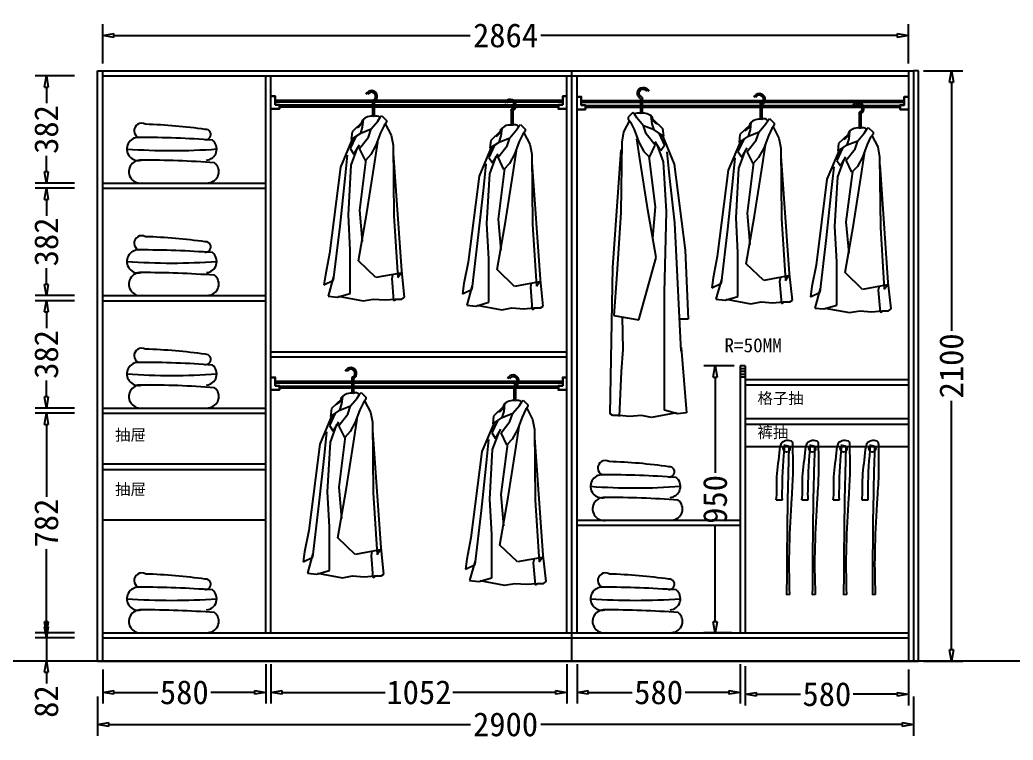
# Model space of a CAD drawing. Header units: millimetres. Extents: x 304407 to 361076, y -1262425 to -1203358.
# Drawn here: x 315977 to 319507, y -1252454 to -1249891 of the extents above; entities that cross this region are included whole.
import ezdxf

# ---------------------------------------------------------------- set-up
doc = ezdxf.new("R2010")
doc.units = ezdxf.units.MM
doc.header["$LTSCALE"] = 20
doc.layers.get('Defpoints').update_dxf_attribs({"color": 250})
for name, color, linetype in [('4', 1, 'Continuous'), ('6', 6, 'Continuous'), ('8', 8, 'Continuous'), ('LAYER10', 11, 'Continuous'), ('LAYER8', 11, 'Continuous'), ('图层3', 4, 'Continuous'), ('墙体', 40, 'Continuous')]:
    doc.layers.add(name, color=color, linetype=linetype)
doc.styles.get("Standard").update_dxf_attribs({"font": 'SimSun.ttf', "height": 85})
doc.styles.add('text', font='SimSun.ttf', dxfattribs={"height": 85})
doc.dimstyles.new('周文晶', dxfattribs={"dimtxt": 70, "dimasz": 40, "dimexe": 40, "dimexo": 30, "dimgap": 10, "dimtad": 0, "dimdec": 0, "dimtxsty": 'Standard', "dimblk": 'CLOSEDBLANK', "dimcen": 200, "dimclrd": 256, "dimclre": 256, "dimadec": 0, "dimazin": 0, "dimtfac": 1, "dimtdec": 0, "dimtmove": 0, "dimatfit": 3, "dimldrblk": 'CLOSEDBLANK', "dimfxl": 100, "dimfxlon": 1, "dimarcsym": 0})

# ---------------------------------------------------------------- blocks, each defined once
blk = doc.blocks.new('_ClosedBlank')
at = {"color": 0, "linetype": 'ByBlock', "lineweight": -2}
for p, q in [((-1, 0.167), (0, 0)), ((-1, 0.167), (-1, -0.167)), ((0, 0), (-1, -0.167))]:
    blk.add_line(p, q, dxfattribs=at)
blk = doc.blocks.new('*D2135')
at = {"lineweight": -2, "transparency": 16777216}
for p, q in [((316851.2, -1252184), (316851.2, -1252324)), ((316271.2, -1252202.4), (316271.2, -1252324)), ((316311.2, -1252284), (316467.1, -1252284)), ((316811.2, -1252284), (316655.2, -1252284))]:
    blk.add_line(p, q, dxfattribs=at)
at = {"layer": 'Defpoints', "color": 0, "transparency": 16777216}
for p in [(316851.2, -1252072.4), (316271.2, -1252172.4), (316851.2, -1252284)]:
    blk.add_point(p, dxfattribs=at)
at = {"lineweight": -2, "transparency": 16777216, "xscale": 40, "yscale": 40, "zscale": 40, "rotation": 180}
blk.add_blockref('_ClosedBlank', (316271.2, -1252284), dxfattribs=at)
at = {"lineweight": -2, "transparency": 16777216, "xscale": 40, "yscale": 40, "zscale": 40}
blk.add_blockref('_ClosedBlank', (316851.2, -1252284), dxfattribs=at)
at = {"color": 0, "transparency": 16777216, "insert": (316561.2, -1252284), "char_height": 85, "attachment_point": 5}
blk.add_mtext('580', dxfattribs=at)
blk = doc.blocks.new('*D2136')
at = {"lineweight": -2, "transparency": 16777216}
for p, q in [((317957.2, -1252184), (317957.2, -1252324)), ((318537.2, -1252184), (318537.2, -1252324)), ((317997.2, -1252284), (318153.1, -1252284)), ((318497.2, -1252284), (318341.2, -1252284))]:
    blk.add_line(p, q, dxfattribs=at)
at = {"layer": 'Defpoints', "color": 0, "transparency": 16777216}
for p in [(317957.2, -1250090.4), (318537.2, -1252072.4), (318537.2, -1252284)]:
    blk.add_point(p, dxfattribs=at)
at = {"lineweight": -2, "transparency": 16777216, "xscale": 40, "yscale": 40, "zscale": 40, "rotation": 180}
blk.add_blockref('_ClosedBlank', (317957.2, -1252284), dxfattribs=at)
at = {"lineweight": -2, "transparency": 16777216, "xscale": 40, "yscale": 40, "zscale": 40}
blk.add_blockref('_ClosedBlank', (318537.2, -1252284), dxfattribs=at)
at = {"color": 0, "transparency": 16777216, "insert": (318247.2, -1252284), "char_height": 85, "attachment_point": 5}
blk.add_mtext('580', dxfattribs=at)
blk = doc.blocks.new('*D2137')
at = {"lineweight": -2, "transparency": 16777216}
for p, q in [((316271.2, -1250047), (316271.2, -1249907)), ((319135.2, -1250047), (319135.2, -1249907)), ((316311.2, -1249947), (317577.5, -1249947)), ((319095.2, -1249947), (317828.9, -1249947))]:
    blk.add_line(p, q, dxfattribs=at)
at = {"layer": 'Defpoints', "color": 0, "transparency": 16777216}
for p in [(319135.2, -1249947), (316271.2, -1250090.4), (319135.2, -1250090.4)]:
    blk.add_point(p, dxfattribs=at)
at = {"lineweight": -2, "transparency": 16777216, "xscale": 40, "yscale": 40, "zscale": 40, "rotation": 180}
blk.add_blockref('_ClosedBlank', (316271.2, -1249947), dxfattribs=at)
at = {"lineweight": -2, "transparency": 16777216, "xscale": 40, "yscale": 40, "zscale": 40}
blk.add_blockref('_ClosedBlank', (319135.2, -1249947), dxfattribs=at)
at = {"color": 0, "transparency": 16777216, "insert": (317703.2, -1249947), "char_height": 85, "attachment_point": 5}
blk.add_mtext('2864', dxfattribs=at)
blk = doc.blocks.new('*D2138')
at = {"lineweight": -2, "transparency": 16777216}
for p, q in [((316253.2, -1252298.1), (316253.2, -1252438.1)), ((319153.2, -1252298.1), (319153.2, -1252438.1)), ((316293.2, -1252398.1), (317578.4, -1252398.1)), ((319113.2, -1252398.1), (317827.9, -1252398.1))]:
    blk.add_line(p, q, dxfattribs=at)
at = {"layer": 'Defpoints', "color": 0, "transparency": 16777216}
for p in [(316253.2, -1252172.4), (319153.2, -1252172.4), (319153.2, -1252398.1)]:
    blk.add_point(p, dxfattribs=at)
at = {"lineweight": -2, "transparency": 16777216, "xscale": 40, "yscale": 40, "zscale": 40, "rotation": 180}
blk.add_blockref('_ClosedBlank', (316253.2, -1252398.1), dxfattribs=at)
at = {"lineweight": -2, "transparency": 16777216, "xscale": 40, "yscale": 40, "zscale": 40}
blk.add_blockref('_ClosedBlank', (319153.2, -1252398.1), dxfattribs=at)
at = {"color": 0, "transparency": 16777216, "insert": (317703.2, -1252398.1), "char_height": 85, "attachment_point": 5}
blk.add_mtext('2900', dxfattribs=at)
blk = doc.blocks.new('*D2139')
at = {"lineweight": -2, "transparency": 16777216}
for p, q in [((319188.1, -1250072.4), (319328.1, -1250072.4)), ((319288.1, -1250112.4), (319288.1, -1250997.7)), ((319288.1, -1252132.4), (319288.1, -1251247.2)), ((319188.1, -1252172.4), (319328.1, -1252172.4))]:
    blk.add_line(p, q, dxfattribs=at)
at = {"layer": 'Defpoints', "color": 0, "transparency": 16777216}
for p in [(319153.2, -1250072.4), (319288.1, -1250072.4), (319153.2, -1252172.4)]:
    blk.add_point(p, dxfattribs=at)
at = {"lineweight": -2, "transparency": 16777216, "xscale": 40, "yscale": 40, "zscale": 40}
for p, rotation in [((319288.1, -1250072.4), 90), ((319288.1, -1252172.4), 270)]:
    blk.add_blockref('_ClosedBlank', p, dxfattribs=dict(at, rotation=rotation))
at = {"color": 0, "transparency": 16777216, "insert": (319288.1, -1251122.4), "char_height": 85, "attachment_point": 5, "rotation": 90}
blk.add_mtext('2100', dxfattribs=at)
blk = doc.blocks.new('*D2140')
at = {"lineweight": -2, "transparency": 16777216}
for p, q in [((318516.2, -1251122.4), (318408.2, -1251122.4)), ((318448.2, -1251162.4), (318448.2, -1251502.4)), ((318448.2, -1252032.4), (318448.2, -1251692.4)), ((318507.2, -1252072.4), (318408.2, -1252072.4))]:
    blk.add_line(p, q, dxfattribs=at)
at = {"layer": 'Defpoints', "color": 0, "transparency": 16777216}
for p in [(318546.2, -1251122.4), (318448.2, -1252072.4), (318537.2, -1252072.4)]:
    blk.add_point(p, dxfattribs=at)
at = {"lineweight": -2, "transparency": 16777216, "xscale": 40, "yscale": 40, "zscale": 40}
for p, rotation in [((318448.2, -1251122.4), 90), ((318448.2, -1252072.4), 270)]:
    blk.add_blockref('_ClosedBlank', p, dxfattribs=dict(at, rotation=rotation))
at = {"color": 0, "transparency": 16777216, "insert": (318448.2, -1251597.4), "char_height": 85, "attachment_point": 5, "rotation": 90}
blk.add_mtext('950', dxfattribs=at)
blk = doc.blocks.new('*D2141')
at = {"lineweight": -2, "transparency": 16777216}
for p, q in [((318555.2, -1252190.6), (318555.2, -1252330.6)), ((319135.2, -1252202.4), (319135.2, -1252330.6)), ((318595.2, -1252290.6), (318751.1, -1252290.6)), ((319095.2, -1252290.6), (318939.2, -1252290.6))]:
    blk.add_line(p, q, dxfattribs=at)
at = {"layer": 'Defpoints', "color": 0, "transparency": 16777216}
for p in [(318555.2, -1252072.4), (319135.2, -1252172.4), (319135.2, -1252290.6)]:
    blk.add_point(p, dxfattribs=at)
at = {"lineweight": -2, "transparency": 16777216, "xscale": 40, "yscale": 40, "zscale": 40, "rotation": 180}
blk.add_blockref('_ClosedBlank', (318555.2, -1252290.6), dxfattribs=at)
at = {"lineweight": -2, "transparency": 16777216, "xscale": 40, "yscale": 40, "zscale": 40}
blk.add_blockref('_ClosedBlank', (319135.2, -1252290.6), dxfattribs=at)
at = {"color": 0, "transparency": 16777216, "insert": (318845.2, -1252290.6), "char_height": 85, "attachment_point": 5}
blk.add_mtext('580', dxfattribs=at)
blk = doc.blocks.new('*D2142')
at = {"lineweight": -2, "transparency": 16777216}
for p, q in [((316070.9, -1252050.4), (316070.9, -1252010.4)), ((316170.9, -1252090.4), (316030.9, -1252090.4)), ((316070.9, -1252090.4), (316070.9, -1252172.4)), ((316170.9, -1252172.4), (316030.9, -1252172.4)), ((316070.9, -1252212.4), (316070.9, -1252252.4))]:
    blk.add_line(p, q, dxfattribs=at)
at = {"layer": 'Defpoints', "color": 0, "transparency": 16777216}
for p in [(316070.9, -1252090.4), (316271.2, -1252090.4), (316253.2, -1252172.4)]:
    blk.add_point(p, dxfattribs=at)
at = {"lineweight": -2, "transparency": 16777216, "xscale": 40, "yscale": 40, "zscale": 40}
for p, rotation in [((316070.9, -1252090.4), 270), ((316070.9, -1252172.4), 90)]:
    blk.add_blockref('_ClosedBlank', p, dxfattribs=dict(at, rotation=rotation))
at = {"color": 0, "transparency": 16777216, "insert": (316070.9, -1252316.5), "char_height": 85, "attachment_point": 5, "rotation": 90}
blk.add_mtext('82', dxfattribs=at)
blk = doc.blocks.new('*D2143')
at = {"lineweight": -2, "transparency": 16777216}
for p, q in [((316170.9, -1251290.4), (316030.9, -1251290.4)), ((316070.9, -1251330.4), (316070.9, -1251588.3)), ((316070.9, -1252032.4), (316070.9, -1251774.5)), ((316170.9, -1252072.4), (316030.9, -1252072.4))]:
    blk.add_line(p, q, dxfattribs=at)
at = {"layer": 'Defpoints', "color": 0, "transparency": 16777216}
for p in [(316070.9, -1251290.4), (316271.2, -1251290.4), (316271.2, -1252072.4)]:
    blk.add_point(p, dxfattribs=at)
at = {"lineweight": -2, "transparency": 16777216, "xscale": 40, "yscale": 40, "zscale": 40}
for p, rotation in [((316070.9, -1251290.4), 90), ((316070.9, -1252072.4), 270)]:
    blk.add_blockref('_ClosedBlank', p, dxfattribs=dict(at, rotation=rotation))
at = {"color": 0, "transparency": 16777216, "insert": (316070.9, -1251681.4), "char_height": 85, "attachment_point": 5, "rotation": 90}
blk.add_mtext('782', dxfattribs=at)
blk = doc.blocks.new('*D2144')
at = {"lineweight": -2, "transparency": 16777216}
for p, q in [((316170.9, -1250890.4), (316030.9, -1250890.4)), ((316070.9, -1250930.4), (316070.9, -1250988.1)), ((316070.9, -1251232.4), (316070.9, -1251174.8)), ((316170.9, -1251272.4), (316030.9, -1251272.4))]:
    blk.add_line(p, q, dxfattribs=at)
at = {"layer": 'Defpoints', "color": 0, "transparency": 16777216}
for p in [(316070.9, -1250890.4), (316271.2, -1250890.4), (316271.2, -1251272.4)]:
    blk.add_point(p, dxfattribs=at)
at = {"lineweight": -2, "transparency": 16777216, "xscale": 40, "yscale": 40, "zscale": 40}
for p, rotation in [((316070.9, -1250890.4), 90), ((316070.9, -1251272.4), 270)]:
    blk.add_blockref('_ClosedBlank', p, dxfattribs=dict(at, rotation=rotation))
at = {"color": 0, "transparency": 16777216, "insert": (316070.9, -1251081.4), "char_height": 85, "attachment_point": 5, "rotation": 90}
blk.add_mtext('382', dxfattribs=at)
blk = doc.blocks.new('*D2145')
at = {"lineweight": -2, "transparency": 16777216}
for p, q in [((316170.9, -1250490.4), (316030.9, -1250490.4)), ((316070.9, -1250530.4), (316070.9, -1250588.1)), ((316070.9, -1250832.4), (316070.9, -1250774.8)), ((316170.9, -1250872.4), (316030.9, -1250872.4))]:
    blk.add_line(p, q, dxfattribs=at)
at = {"layer": 'Defpoints', "color": 0, "transparency": 16777216}
for p in [(316070.9, -1250490.4), (316271.2, -1250490.4), (316271.2, -1250872.4)]:
    blk.add_point(p, dxfattribs=at)
at = {"lineweight": -2, "transparency": 16777216, "xscale": 40, "yscale": 40, "zscale": 40}
for p, rotation in [((316070.9, -1250490.4), 90), ((316070.9, -1250872.4), 270)]:
    blk.add_blockref('_ClosedBlank', p, dxfattribs=dict(at, rotation=rotation))
at = {"color": 0, "transparency": 16777216, "insert": (316070.9, -1250681.4), "char_height": 85, "attachment_point": 5, "rotation": 90}
blk.add_mtext('382', dxfattribs=at)
blk = doc.blocks.new('*D2146')
at = {"lineweight": -2, "transparency": 16777216}
for p, q in [((316170.9, -1250090.4), (316030.9, -1250090.4)), ((316070.9, -1250130.4), (316070.9, -1250188.1)), ((316070.9, -1250432.4), (316070.9, -1250374.8)), ((316170.9, -1250472.4), (316030.9, -1250472.4))]:
    blk.add_line(p, q, dxfattribs=at)
at = {"layer": 'Defpoints', "color": 0, "transparency": 16777216}
for p in [(316070.9, -1250090.4), (316271.2, -1250090.4), (316271.2, -1250472.4)]:
    blk.add_point(p, dxfattribs=at)
at = {"lineweight": -2, "transparency": 16777216, "xscale": 40, "yscale": 40, "zscale": 40}
for p, rotation in [((316070.9, -1250090.4), 90), ((316070.9, -1250472.4), 270)]:
    blk.add_blockref('_ClosedBlank', p, dxfattribs=dict(at, rotation=rotation))
at = {"color": 0, "transparency": 16777216, "insert": (316070.9, -1250281.4), "char_height": 85, "attachment_point": 5, "rotation": 90}
blk.add_mtext('382', dxfattribs=at)
blk = doc.blocks.new('*D2147')
at = {"lineweight": -2, "transparency": 16777216}
for p, q in [((316869.2, -1252184), (316869.2, -1252324)), ((317921.2, -1252184), (317921.2, -1252324)), ((316909.2, -1252284), (317274.9, -1252284)), ((317881.2, -1252284), (317515.4, -1252284))]:
    blk.add_line(p, q, dxfattribs=at)
at = {"layer": 'Defpoints', "color": 0, "transparency": 16777216}
for p in [(316869.2, -1252072.4), (317921.2, -1252072.4), (317921.2, -1252284)]:
    blk.add_point(p, dxfattribs=at)
at = {"lineweight": -2, "transparency": 16777216, "xscale": 40, "yscale": 40, "zscale": 40, "rotation": 180}
blk.add_blockref('_ClosedBlank', (316869.2, -1252284), dxfattribs=at)
at = {"lineweight": -2, "transparency": 16777216, "xscale": 40, "yscale": 40, "zscale": 40}
blk.add_blockref('_ClosedBlank', (317921.2, -1252284), dxfattribs=at)
at = {"color": 0, "transparency": 16777216, "insert": (317395.2, -1252284), "char_height": 85, "attachment_point": 5}
blk.add_mtext('1052', dxfattribs=at)
blk = doc.blocks.new('A$C1C5764E0')
at = {"layer": '8'}
for p, q in [((172.3, 708.4), (172.3, 657.4)), ((178.3, 708.4), (178.3, 657.4)), ((137.4, 618.5), (140.1, 644.9)), ((167.9, 611.6), (191.5, 639.3)), ((191.5, 639.3), (201.2, 654.6)), ((201.2, 654.6), (205.3, 658.7)), ((205.3, 658.7), (222, 642.1)), ((222, 642.1), (222, 635.2)), ((99.9, 601.9), (97.1, 574.2)), ((135.3, 635.3), (99.9, 601.9)), ((130.4, 596.4), (137.4, 618.5)), ((130.4, 596.4), (167.9, 611.6)), ((158.2, 582.5), (167.9, 611.6)), ((213.6, 624.1), (201.2, 597.8)), ((222, 635.2), (213.6, 624.1)), ((217.8, 629.6), (238.6, 589.4)), ((103, 580.9), (58.4, 475.1)), ((113.7, 585.2), (93.2, 541.7)), ((97.1, 574.2), (130.4, 596.4)), ((126.3, 542.3), (158.2, 582.5)), ((201.2, 597.8), (184.5, 553.4)), ((238.6, 589.4), (245.5, 553.4)), ((93.2, 541.7), (106.3, 522.1)), ((96.5, 482.8), (119.4, 544.9)), ((106.3, 522.1), (125.9, 554.7)), ((147.1, 499.3), (126.3, 542.3)), ((184.5, 553.4), (166.5, 520.1)), ((178.3, 479.5), (191.3, 564.6)), ((245.5, 553.4), (248.3, 302.5)), ((75, 435), (83.4, 518.8)), ((148.8, 502.4), (125.9, 322.6)), ((166.5, 520.1), (147.1, 499.3)), ((276.4, 106.8), (247, 525.3)), ((58.4, 475.1), (19.5, 168.8)), ((86.6, 306.3), (96.5, 482.8)), ((152.1, 312.8), (178.3, 479.5)), ((57, 265.8), (75, 435)), ((125.9, 322.6), (135.7, 211.4)), ((93.2, 180.9), (86.6, 306.3)), ((122.6, 142.8), (152.1, 312.8)), ((248.3, 302.5), (262.2, 83.5)), ((34.3, 73.1), (57, 265.8)), ((93.2, 26.2), (93.2, 180.9)), ((19.5, 168.8), (4.8, 92.7)), ((184.8, 82.8), (122.6, 142.8)), ((286.7, 13.1), (276.4, 106.8)), ((4.8, 92.7), (0, 56.7)), ((0, 56.7), (34.3, 73.1)), ((34.3, 86.2), (14.7, 16.3)), ((273.1, 99.1), (184.8, 82.8)), ((244.2, 93.8), (240.9, 79.6)), ((240.9, 79.6), (247.4, 1.1)), ((262.2, 83.5), (273.1, 99.1)), ((14.7, 16.3), (47.4, 13.1)), ((47.4, 13.1), (93.2, 26.2)), ((50.7, 16.3), (139, 0)), ((139, 0), (175, 6.5)), ((175, 6.5), (217.5, 3.3)), ((217.5, 3.3), (253.5, 6.5)), ((247.4, 1.1), (254, 3.3)), ((253.5, 6.5), (276.9, 6.5)), ((276.9, 6.5), (286.7, 13.1))]:
    blk.add_line(p, q, dxfattribs=at)
for centre, radius, start, end in [((168.9, 727.1), 20.9, 296.6338, 159.5285), ((168.9, 727.1), 14.9, 296.6338, 150.6175), ((175.9, 709.9), 3.91, 94.6712, 201.9626), ((110.9, 641.2), 25.1, 286.2636, 2.0248), ((168.9, 613.1), 43.9, 77.6993, 138.5966), ((186.2, 639.8), 18, 42.48, 116.3392)]:
    blk.add_arc(centre, radius, start, end, dxfattribs=at)
blk = doc.blocks.new('A$C4F477F88')
at = {"layer": 'LAYER10'}
blk.add_blockref('A$C1C5764E0', (0, 0), dxfattribs=at)
blk = doc.blocks.new('A$C5E603B19')
at = {"layer": 'LAYER8'}
blk.add_blockref('A$C4F477F88', (0, 0), dxfattribs=at)
blk = doc.blocks.new('A$C1B0A679D')
at = {"layer": '图层3'}
blk.add_blockref('A$C5E603B19', (0, 0), dxfattribs=at)
blk = doc.blocks.new('A$C52EB379C')
at = {"layer": '8'}
for p, q in [((163.3, 1134.6), (163.3, 1083.5)), ((169.3, 1134.6), (169.3, 1083.5)), ((126.4, 1061.5), (91, 1028.1)), ((128.4, 1044.7), (131.2, 1071)), ((159, 1037.8), (182.5, 1065.5)), ((182.5, 1065.5), (192.3, 1080.7)), ((192.3, 1080.7), (196.4, 1084.9)), ((196.4, 1084.9), (213.1, 1068.3)), ((213.1, 1061.3), (204.7, 1050.2)), ((213.1, 1068.3), (213.1, 1061.3)), ((91, 1028.1), (88.2, 1000.3)), ((121.5, 1022.5), (128.4, 1044.7)), ((121.5, 1022.5), (159, 1037.8)), ((149.3, 1008.7), (159, 1037.8)), ((192.3, 1023.9), (175.6, 979.5)), ((204.7, 1050.2), (192.3, 1023.9)), ((208.9, 1055.8), (229.7, 1015.6)), ((94.1, 1007.1), (49.5, 901.3)), ((104.8, 1011.4), (84.3, 967.8)), ((88.2, 1000.3), (121.5, 1022.5)), ((117.4, 968.5), (149.3, 1008.7)), ((169.3, 905.7), (182.4, 990.7)), ((229.7, 1015.6), (236.6, 979.5)), ((84.3, 967.8), (97.4, 948.2)), ((87.6, 909), (110.5, 971.1)), ((97.4, 948.2), (117, 980.9)), ((138.2, 925.5), (117.4, 968.5)), ((175.6, 979.5), (157.6, 946.3)), ((236.6, 979.5), (239.4, 728.7)), ((66.1, 861.1), (74.5, 944.9)), ((139.9, 928.6), (117, 748.8)), ((157.6, 946.3), (138.2, 925.5)), ((267.5, 533), (238.1, 951.5)), ((49.5, 901.3), (10.6, 595)), ((77.7, 732.4), (87.6, 909)), ((143.2, 738.9), (169.3, 905.7)), ((48.1, 692), (66.1, 861.1)), ((117, 748.8), (126.8, 637.6)), ((84.3, 444.7), (77.7, 732.4)), ((113.7, 568.9), (143.2, 738.9)), ((239.4, 728.7), (253.3, 509.7)), ((25.4, 235.4), (48.1, 692)), ((10.6, 595), (0, 349)), ((175.9, 346.6), (113.7, 568.9)), ((277.8, 13.1), (267.5, 533)), ((253.3, 509.7), (264.2, 362.9)), ((84.3, 26.2), (84.3, 444.7)), ((264.2, 362.9), (175.9, 346.6)), ((235.3, 357.6), (232, 242)), ((0, 349), (31, 349)), ((25.4, 248.5), (5.8, 16.3)), ((232, 242), (238.5, 163.5)), ((238.5, 163.5), (245.1, 3.3)), ((5.8, 16.3), (38.5, 13.1)), ((38.5, 13.1), (84.3, 26.2)), ((41.7, 16.3), (130.1, 0)), ((130.1, 0), (166.1, 6.5)), ((166.1, 6.5), (208.6, 3.3)), ((208.6, 3.3), (244.6, 6.5)), ((244.6, 6.5), (268, 6.5)), ((268, 6.5), (277.8, 13.1))]:
    blk.add_line(p, q, dxfattribs=at)
for centre, radius, start, end in [((160, 1153.2), 20.9, 296.6338, 159.5285), ((160, 1153.2), 14.9, 296.6338, 150.6175), ((167, 1136), 3.91, 94.6712, 201.9626), ((102, 1067.4), 25.1, 286.2636, 2.0248), ((160, 1039.2), 43.9, 77.6993, 138.5966), ((177.3, 1066), 18, 42.48, 116.3392)]:
    blk.add_arc(centre, radius, start, end, dxfattribs=at)
blk = doc.blocks.new('A$C05785CA5')
at = {"layer": 'LAYER10'}
blk.add_blockref('A$C52EB379C', (0, 0), dxfattribs=at)
blk = doc.blocks.new('A$C100967EE')
at = {"layer": 'LAYER10'}
blk.add_blockref('A$C05785CA5', (0, 0), dxfattribs=at)
blk = doc.blocks.new('A$C65D30603')
at = {"layer": 'LAYER8'}
blk.add_blockref('A$C100967EE', (0, 0), dxfattribs=at)
blk = doc.blocks.new('A$C50CE712E')
at = {"layer": '图层3'}
blk.add_blockref('A$C65D30603', (0, 0), dxfattribs=at)
blk = doc.blocks.new('A$C11F00F61')
at = {"color": 8}
blk.add_line((48.2, 0), (290.3, 1.2), dxfattribs=at)
at = {"layer": '墙体', "color": 8}
for centre, radius, start, end in [((52.6, 186.6), 26.7, 59.8021, 244.0801), ((9.8, -1698.7), 1909.1, 81.8981, 88.3112), ((280.3, 173), 18.4, 260.1551, 94.4157), ((41, 121.6), 41, 86.0834, 284.0988), ((53.8, -3125.6), 3288.1, 85.6244, 90.1755), ((279.7, 121.7), 40, 274.9406, 51.3165), ((159.2, 2329.1), 2213.2, 265.8756, 274.159), ((48.2, 41), 41, 86.0834, 284.0988), ((61, -3206.2), 3288.1, 85.6244, 90.1755), ((286.9, 41.1), 40, 274.9406, 51.3165)]:
    blk.add_arc(centre, radius, start, end, dxfattribs=at)
blk = doc.blocks.new('A$C3B9601DC')
at = {"layer": '4', "color": 8}
blk.add_line((62, 1.5), (47.4, 0), dxfattribs=at)
for points, knots in [([(62, 1.5), (55.4, 144.3), (62.8, 324.3), (78.7, 548.8), (75.2, 622.1), (75.7, 684.6), (46.8, 686.9), (17.9, 676.1), (12.7, 599.8), (-1.5, 524.3), (4.4, 450.4), (0, 421.8)], [0, 0, 0, 0, 428.516837, 544.203019, 664.137455, 677.621305, 701.749401, 722.125787, 770.743064, 895.133582, 980.731534, 980.731534, 980.731534, 980.731534]), ([(37.8, 667.5), (32.8, 603.2), (26.4, 521.3), (26.8, 439.3), (26.9, 421.8)], [0, 0, 0, 0, 193.394932, 246.046188, 246.046188, 246.046188, 246.046188])]:
    blk.add_open_spline(points, degree=3, knots=knots, dxfattribs=at)
blk.add_spline([(57.6, 658.7), (53.2, 497.8), (47.4, 0)], degree=3, dxfattribs=at)
blk.add_open_spline([(1.4, 421.8), (10.7, 421.8), (19.9, 421.8), (29.2, 421.8)], degree=3, dxfattribs=at)
at = {"layer": '6', "color": 8}
blk.add_circle((47.2, 648.9), 15, dxfattribs=at)
blk = doc.blocks.new('edr334343')
at = {"layer": '6', "color": 8, "xscale": 0.7999999999301508, "yscale": 0.7999999999301508, "zscale": 0.7999999999301508}
for p in [(311012.9, -1202094.7), (311104.2, -1202094.7), (311215.5, -1202094.7), (311317.6, -1202094.7)]:
    blk.add_blockref('A$C3B9601DC', p, dxfattribs=at)

msp = doc.modelspace()

# ---------------------------------------------------------------- linework, layer by layer
for p, q in [((316253.2, -1252172.4), (316253.2, -1250072.4)), ((316253.2, -1250072.4), (319153.2, -1250072.4)), ((316271.2, -1252172.4), (316271.2, -1250072.4)), ((317939.2, -1252172.4), (317939.2, -1250072.4)), ((319135.2, -1250072.4), (319135.2, -1252172.4)), ((319153.2, -1250072.4), (319153.2, -1252172.4)), ((319171.2, -1250072.4), (319153.2, -1250072.4)), ((319171.2, -1252172.4), (319171.2, -1250072.4)), ((316271.2, -1250090.4), (319135.2, -1250090.4)), ((316851.2, -1252072.4), (316851.2, -1250090.4)), ((316869.2, -1252072.4), (316869.2, -1250090.4)), ((317921.2, -1252072.4), (317921.2, -1250090.4)), ((317957.2, -1252072.4), (317957.2, -1250090.4)), ((316271.2, -1250472.4), (316851.2, -1250472.4)), ((316271.2, -1250490.4), (316851.2, -1250490.4)), ((316271.2, -1250872.4), (316851.2, -1250872.4)), ((316271.2, -1250890.4), (316851.2, -1250890.4)), ((316869.2, -1251072.4), (317921.2, -1251072.4)), ((316869.2, -1251090.4), (317921.2, -1251090.4)), ((318537.2, -1251122.4), (318537.2, -1252072.4)), ((318555.2, -1251122.4), (318537.2, -1251122.4)), ((318555.2, -1251132.4), (318537.2, -1251132.4)), ((318555.2, -1251122.4), (318555.2, -1252072.4)), ((318555.2, -1251142.4), (318537.2, -1251142.4)), ((318555.2, -1251152.4), (318537.2, -1251152.4)), ((318555.2, -1251162.4), (318537.2, -1251162.4)), ((319135.2, -1251172.4), (318555.2, -1251172.4)), ((319135.2, -1251190.4), (318555.2, -1251190.4)), ((316271.2, -1251272.4), (316851.2, -1251272.4)), ((316271.2, -1251290.4), (316851.2, -1251290.4)), ((319135.2, -1251310.4), (318555.2, -1251310.4)), ((319135.2, -1251330.4), (318555.2, -1251330.4)), ((319135.2, -1251410.4), (318555.2, -1251410.4)), ((316271.2, -1251470.4), (316851.2, -1251470.4)), ((316271.2, -1251490.4), (316851.2, -1251490.4)), ((316271.2, -1251670.4), (316851.2, -1251670.4)), ((318537.2, -1251672.4), (317957.2, -1251672.4)), ((318537.2, -1251690.4), (317957.2, -1251690.4)), ((316271.2, -1252072.4), (319135.2, -1252072.4)), ((316271.2, -1252090.4), (319135.2, -1252090.4)), ((316253.2, -1252172.4), (319153.2, -1252172.4)), ((319153.2, -1252172.4), (319171.2, -1252172.4))]:
    msp.add_line(p, q)
at = {"color": 8}
msp.add_line((361075.9, -1252172.4), (304407.4, -1252172.4), dxfattribs=at)
msp.add_line((361075.9, -1252172.4), (304407.4, -1252172.4), dxfattribs=at)
at = {"lineweight": 30}
for points in [[(316869.2, -1250163.1), (316884.2, -1250163.1), (316884.2, -1250193.1), (316899.2, -1250193.1), (316899.2, -1250208.1), (316869.2, -1250208.1)], [(317906.2, -1250178.1), (316884.2, -1250178.1)], [(317906.2, -1250182.7), (316884.2, -1250182.7)], [(317921.2, -1250163.1), (317906.2, -1250163.1), (317906.2, -1250193.1), (317891.2, -1250193.1), (317891.2, -1250208.1), (317921.2, -1250208.1)], [(317957.2, -1250164.7), (317972.2, -1250164.7), (317972.2, -1250194.7), (317987.2, -1250194.7), (317987.2, -1250209.7), (317957.2, -1250209.7)], [(319120.2, -1250179.7), (317972.2, -1250179.7)], [(319135.2, -1250164.7), (319120.2, -1250164.7), (319120.2, -1250194.7), (319105.2, -1250194.7), (319105.2, -1250209.7), (319135.2, -1250209.7)], [(317891.2, -1250195.1), (316899.2, -1250195.1)], [(317891.2, -1250200.6), (316899.2, -1250200.6)], [(319120.2, -1250184.3), (317972.2, -1250184.3)], [(319105.2, -1250196.8), (317987.2, -1250196.8)], [(319105.2, -1250202.2), (317987.2, -1250202.2)], [(316869.2, -1251163.1), (316884.2, -1251163.1), (316884.2, -1251193.1), (316899.2, -1251193.1), (316899.2, -1251208.1), (316869.2, -1251208.1)], [(317921.2, -1251163.1), (317906.2, -1251163.1), (317906.2, -1251193.1), (317891.2, -1251193.1), (317891.2, -1251208.1), (317921.2, -1251208.1)], [(317906.2, -1251178.1), (316884.2, -1251178.1)], [(317906.2, -1251182.7), (316884.2, -1251182.7)], [(317891.2, -1251195.1), (316899.2, -1251195.1)], [(317891.2, -1251200.6), (316899.2, -1251200.6)]]:
    msp.add_lwpolyline(points, dxfattribs=at)

# ---------------------------------------------------------------- block references
for name, p in [('A$C1B0A679D', (317057.7, -1250891)), ('A$C1B0A679D', (317550.4, -1250922.4)), ('A$C1B0A679D', (318436.1, -1250901.5)), ('A$C1B0A679D', (318787.2, -1250932.9)), ('A$C11F00F61', (316356.9, -1250472.4)), ('A$C11F00F61', (316356.9, -1250872.4)), ('A$C11F00F61', (316356.9, -1251272.4)), ('A$C1B0A679D', (316984.1, -1251876.3)), ('A$C1B0A679D', (317560.6, -1251902.6)), ('edr334343', (7651.3, -49841.7)), ('A$C11F00F61', (318005.1, -1251672.4)), ('A$C11F00F61', (316356.9, -1252072.4)), ('A$C11F00F61', (318005.1, -1252072.4))]:
    msp.add_blockref(name, p)
at = {"xscale": -1}
msp.add_blockref('A$C50CE712E', (318352.4, -1251305.6), dxfattribs=at)

# ---------------------------------------------------------------- texts
at = {"attachment_point": 1, "style": 'text'}
for s, insert, char_height, width in [('R=50MM', (318481, -1251023.9), 50, 419.038), ('格子抽', (318598.8, -1251217.6), 40, 305.609), ('抽屉', (316315.5, -1251348.1), 40, 305.609), ('裤抽', (318598.8, -1251338.8), 40, 305.609), ('抽屉', (316315.5, -1251541.4), 40, 305.609)]:
    msp.add_mtext(s, dxfattribs=dict(at, insert=insert, char_height=char_height, width=width))

# ---------------------------------------------------------------- dimensions: what is measured, and where the dimension line sits
for base, p1, p2, picture, middle in [((319135.2, -1249947), (316271.2, -1250090.4), (319135.2, -1250090.4), '*D2137', (317703.2, -1249947)), ((318537.2, -1252284), (317957.2, -1250090.4), (318537.2, -1252072.4), '*D2136', (318247.2, -1252284)), ((316851.2, -1252284), (316271.2, -1252172.4), (316851.2, -1252072.4), '*D2135', (316561.2, -1252284)), ((317921.2, -1252284), (316869.2, -1252072.4), (317921.2, -1252072.4), '*D2147', (317395.2, -1252284)), ((319135.2, -1252290.6), (318555.2, -1252072.4), (319135.2, -1252172.4), '*D2141', (318845.2, -1252290.6)), ((319153.2, -1252398.1), (316253.2, -1252172.4), (319153.2, -1252172.4), '*D2138', (317703.2, -1252398.1))]:
    dim = msp.add_linear_dim(base=base, p1=p1, p2=p2, dimstyle='周文晶')
    dim.commit()
    dim.dimension.update_dxf_attribs({"geometry": picture, "text_midpoint": middle})
for base, p1, p2, angle, picture, middle in [((319288.1, -1250072.4), (319153.2, -1252172.4), (319153.2, -1250072.4), 90, '*D2139', (319288.1, -1251122.4)), ((316070.9, -1250090.4), (316271.2, -1250472.4), (316271.2, -1250090.4), 270, '*D2146', (316070.9, -1250281.4)), ((316070.9, -1250490.4), (316271.2, -1250872.4), (316271.2, -1250490.4), 270, '*D2145', (316070.9, -1250681.4)), ((316070.9, -1250890.4), (316271.2, -1251272.4), (316271.2, -1250890.4), 270, '*D2144', (316070.9, -1251081.4)), ((318448.2, -1252072.4), (318546.2, -1251122.4), (318537.2, -1252072.4), 90, '*D2140', (318448.2, -1251597.4)), ((316070.9, -1251290.4), (316271.2, -1252072.4), (316271.2, -1251290.4), 270, '*D2143', (316070.9, -1251681.4))]:
    dim = msp.add_linear_dim(base=base, p1=p1, p2=p2, angle=angle, dimstyle='周文晶')
    dim.commit()
    dim.dimension.update_dxf_attribs({"geometry": picture, "text_midpoint": middle})
dim = msp.add_linear_dim(base=(316070.9, -1252090.4), p1=(316253.2, -1252172.4), p2=(316271.2, -1252090.4), angle=270, dimstyle='周文晶')
dim.commit()
dim.dimension.update_dxf_attribs({"geometry": '*D2142', "text_midpoint": (316070.9, -1252316.5), "dimtype": 128})

doc.saveas('drawing.dxf')
